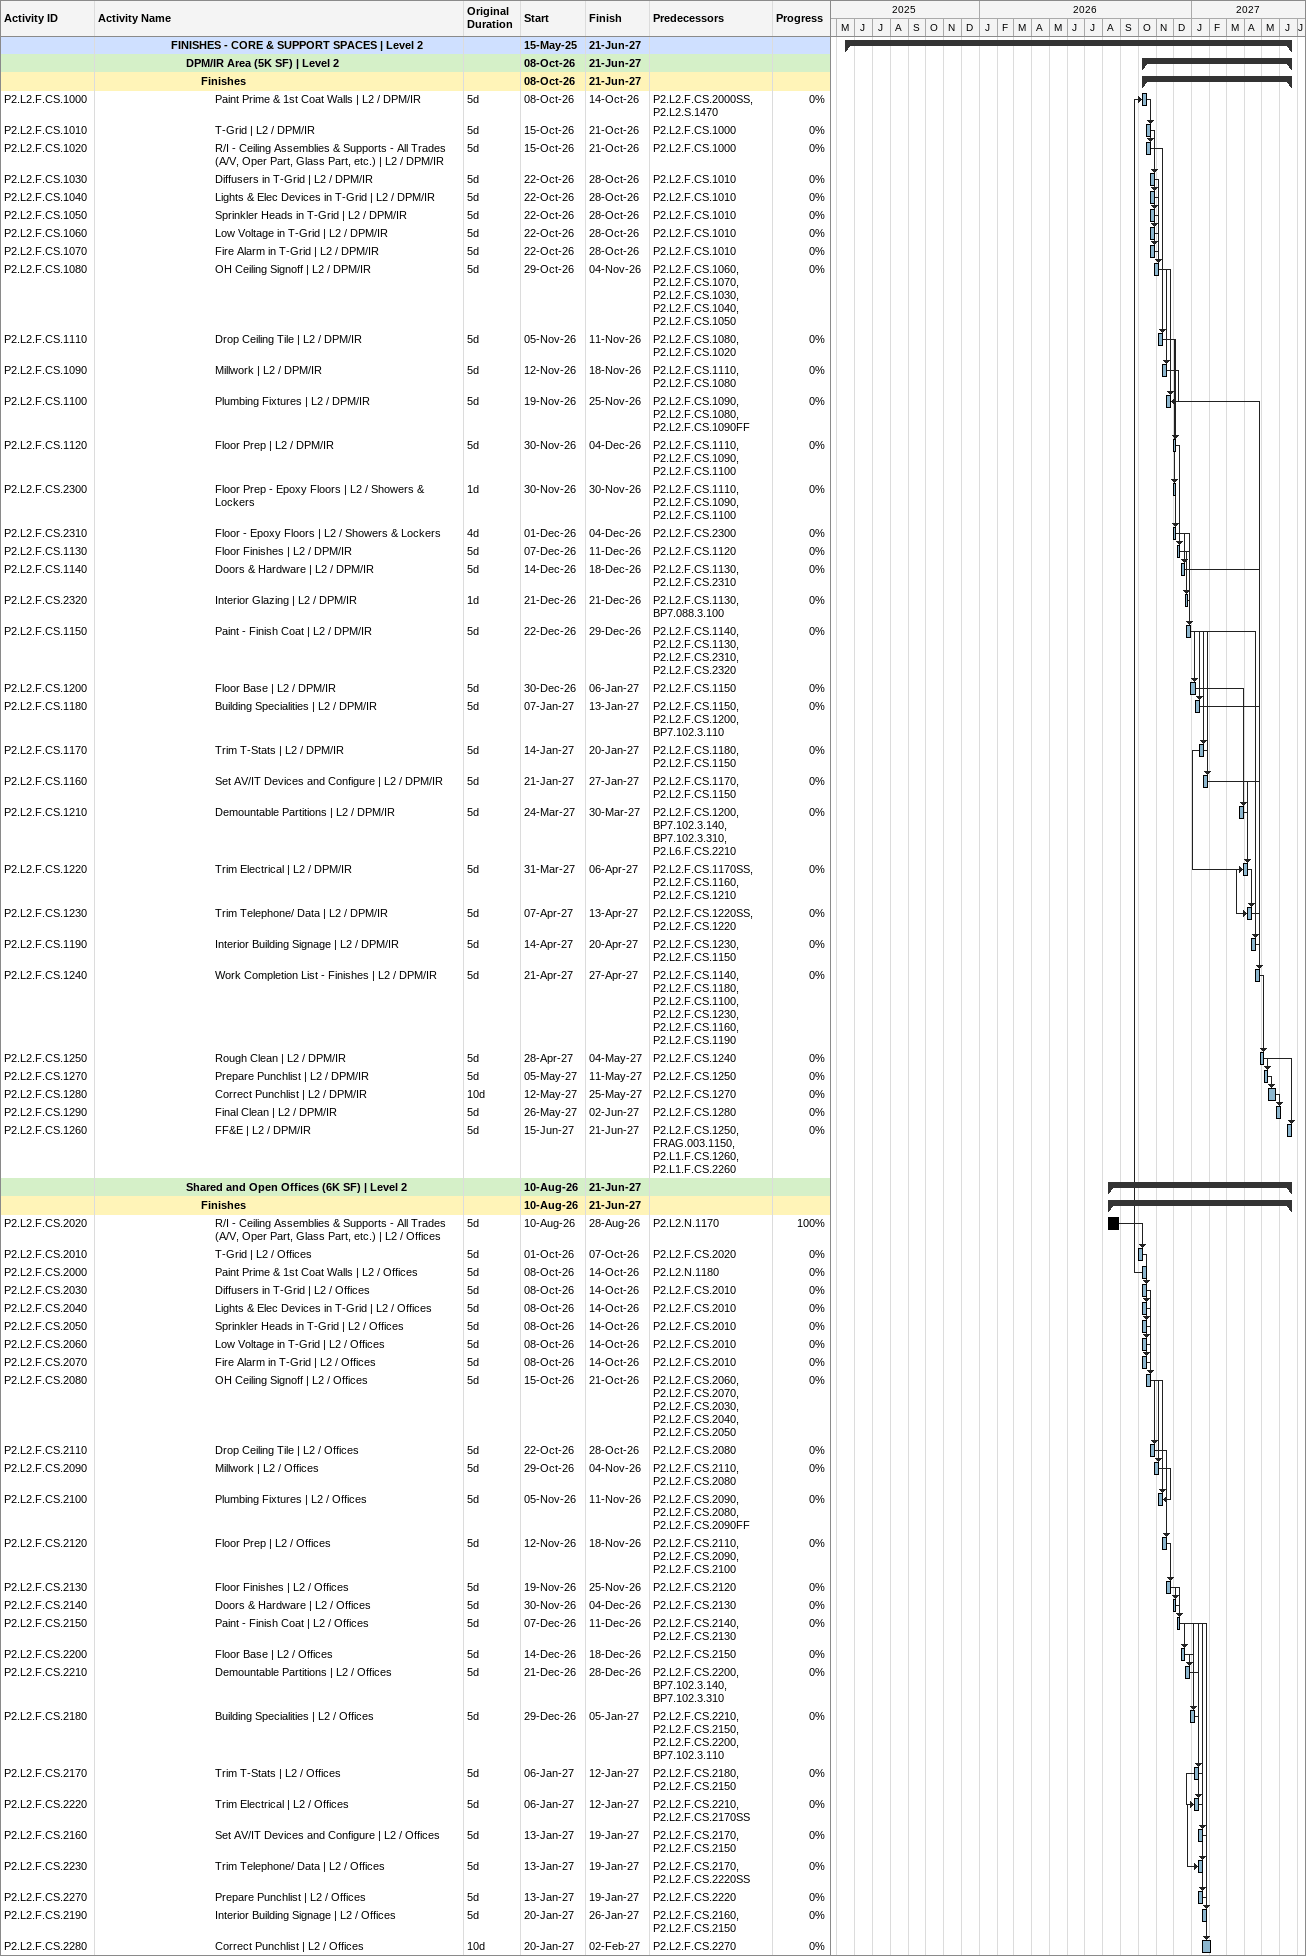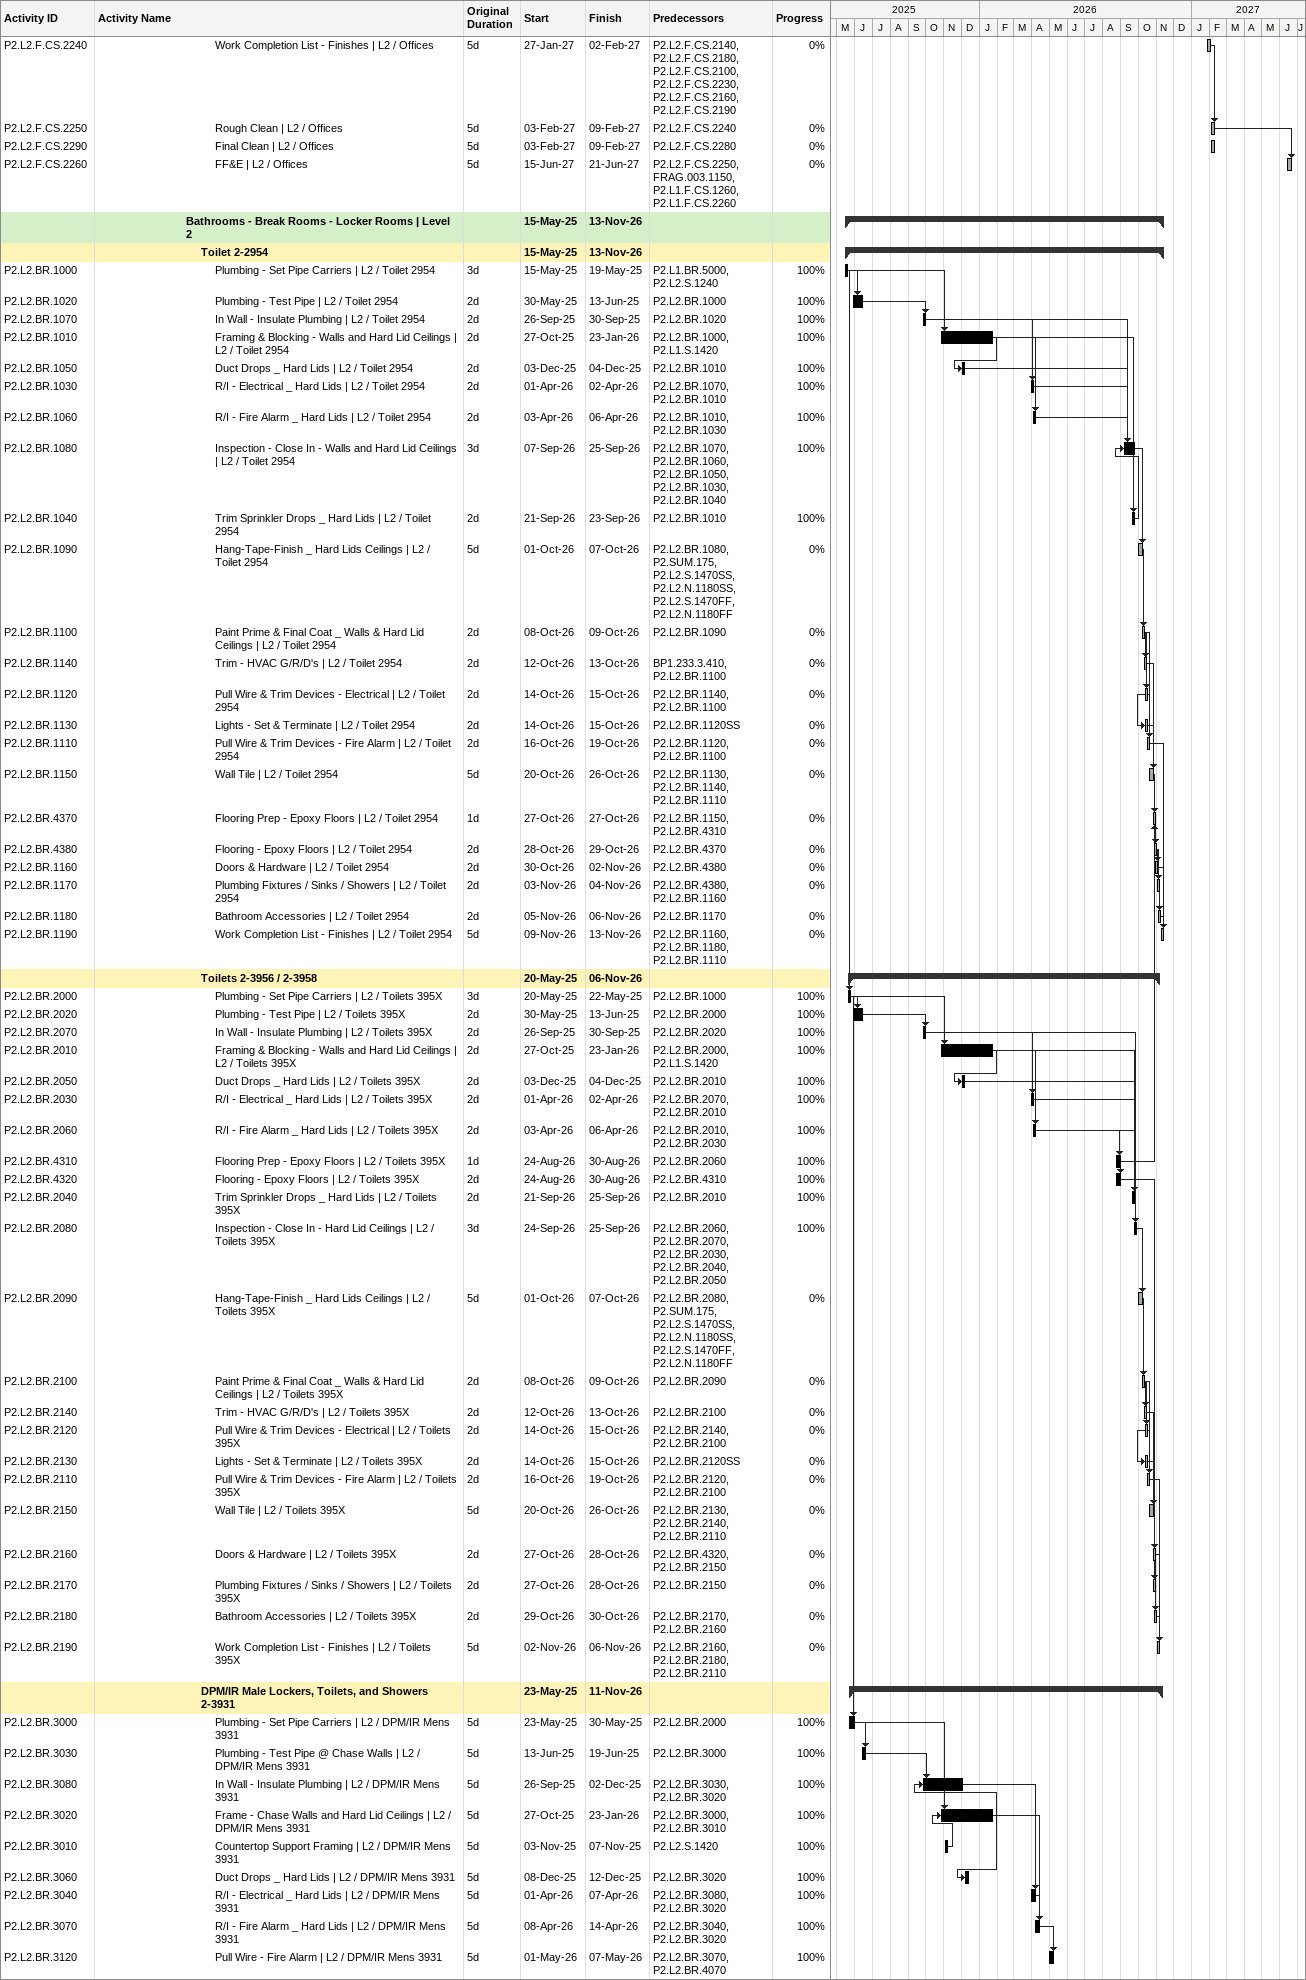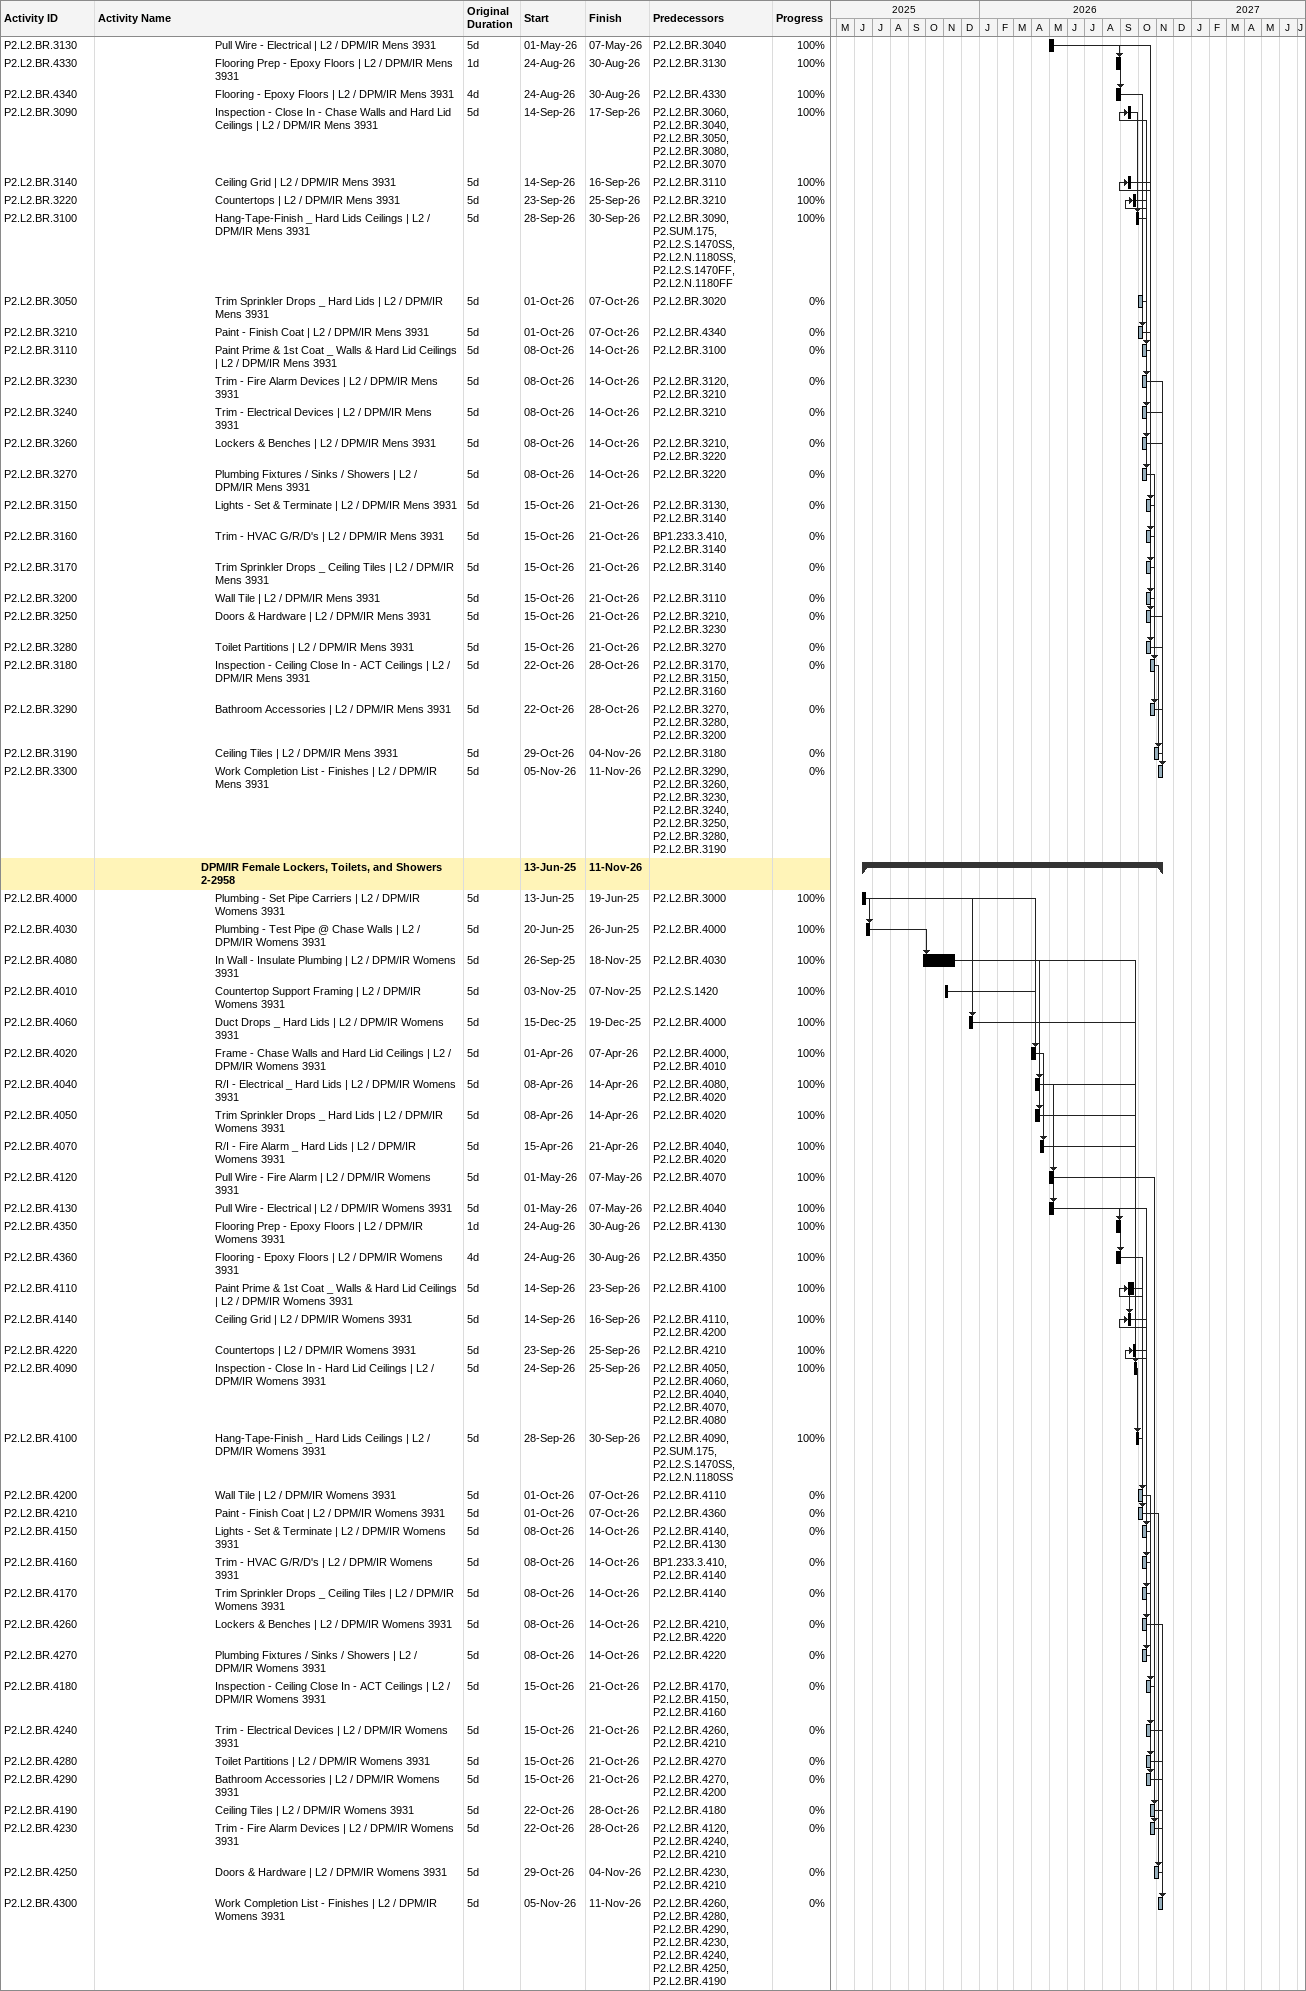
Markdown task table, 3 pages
| ID | Level | Task | Original duration | Start | Finish | Predecessors | % complete |
|---|---|---|---|---|---|---|---|
|  | 6 | **FINISHES - CORE & SUPPORT SPACES \| Level 2** |  | 2025-05-15 | 2027-06-21 |  |  |
|  | 7 | **DPM/IR Area (5K SF) \| Level 2** |  | 2026-10-08 | 2027-06-21 |  |  |
|  | 8 | **Finishes** |  | 2026-10-08 | 2027-06-21 |  |  |
| P2.L2.F.CS.1000 | 9 | Paint Prime & 1st Coat Walls \| L2 / DPM/IR | 5d | 2026-10-08 | 2026-10-14 | P2.L2.F.CS.2000SS, P2.L2.S.1470 | 0 |
| P2.L2.F.CS.1010 | 9 | T-Grid \| L2 / DPM/IR | 5d | 2026-10-15 | 2026-10-21 | P2.L2.F.CS.1000 | 0 |
| P2.L2.F.CS.1020 | 9 | R/I - Ceiling Assemblies & Supports - All Trades (A/V, Oper Part, Glass Part, etc.) \| L2 / DPM/IR | 5d | 2026-10-15 | 2026-10-21 | P2.L2.F.CS.1000 | 0 |
| P2.L2.F.CS.1030 | 9 | Diffusers in T-Grid \| L2 / DPM/IR | 5d | 2026-10-22 | 2026-10-28 | P2.L2.F.CS.1010 | 0 |
| P2.L2.F.CS.1040 | 9 | Lights & Elec Devices in T-Grid \| L2 / DPM/IR | 5d | 2026-10-22 | 2026-10-28 | P2.L2.F.CS.1010 | 0 |
| P2.L2.F.CS.1050 | 9 | Sprinkler Heads in T-Grid \| L2 / DPM/IR | 5d | 2026-10-22 | 2026-10-28 | P2.L2.F.CS.1010 | 0 |
| P2.L2.F.CS.1060 | 9 | Low Voltage in T-Grid \| L2 / DPM/IR | 5d | 2026-10-22 | 2026-10-28 | P2.L2.F.CS.1010 | 0 |
| P2.L2.F.CS.1070 | 9 | Fire Alarm in T-Grid \| L2 / DPM/IR | 5d | 2026-10-22 | 2026-10-28 | P2.L2.F.CS.1010 | 0 |
| P2.L2.F.CS.1080 | 9 | OH Ceiling Signoff \| L2 / DPM/IR | 5d | 2026-10-29 | 2026-11-04 | P2.L2.F.CS.1060, P2.L2.F.CS.1070, P2.L2.F.CS.1030, P2.L2.F.CS.1040, P2.L2.F.CS.1050 | 0 |
| P2.L2.F.CS.1110 | 9 | Drop Ceiling Tile \| L2 / DPM/IR | 5d | 2026-11-05 | 2026-11-11 | P2.L2.F.CS.1080, P2.L2.F.CS.1020 | 0 |
| P2.L2.F.CS.1090 | 9 | Millwork \| L2 / DPM/IR | 5d | 2026-11-12 | 2026-11-18 | P2.L2.F.CS.1110, P2.L2.F.CS.1080 | 0 |
| P2.L2.F.CS.1100 | 9 | Plumbing Fixtures \| L2 / DPM/IR | 5d | 2026-11-19 | 2026-11-25 | P2.L2.F.CS.1090, P2.L2.F.CS.1080, P2.L2.F.CS.1090FF | 0 |
| P2.L2.F.CS.1120 | 9 | Floor Prep \| L2 / DPM/IR | 5d | 2026-11-30 | 2026-12-04 | P2.L2.F.CS.1110, P2.L2.F.CS.1090, P2.L2.F.CS.1100 | 0 |
| P2.L2.F.CS.2300 | 9 | Floor Prep - Epoxy Floors \| L2 / Showers & Lockers | 1d | 2026-11-30 | 2026-11-30 | P2.L2.F.CS.1110, P2.L2.F.CS.1090, P2.L2.F.CS.1100 | 0 |
| P2.L2.F.CS.2310 | 9 | Floor - Epoxy Floors \| L2 / Showers & Lockers | 4d | 2026-12-01 | 2026-12-04 | P2.L2.F.CS.2300 | 0 |
| P2.L2.F.CS.1130 | 9 | Floor Finishes \| L2 / DPM/IR | 5d | 2026-12-07 | 2026-12-11 | P2.L2.F.CS.1120 | 0 |
| P2.L2.F.CS.1140 | 9 | Doors & Hardware \| L2 / DPM/IR | 5d | 2026-12-14 | 2026-12-18 | P2.L2.F.CS.1130, P2.L2.F.CS.2310 | 0 |
| P2.L2.F.CS.2320 | 9 | Interior Glazing \| L2 / DPM/IR | 1d | 2026-12-21 | 2026-12-21 | P2.L2.F.CS.1130, BP7.088.3.100 | 0 |
| P2.L2.F.CS.1150 | 9 | Paint - Finish Coat \| L2 / DPM/IR | 5d | 2026-12-22 | 2026-12-29 | P2.L2.F.CS.1140, P2.L2.F.CS.1130, P2.L2.F.CS.2310, P2.L2.F.CS.2320 | 0 |
| P2.L2.F.CS.1200 | 9 | Floor Base \| L2 / DPM/IR | 5d | 2026-12-30 | 2027-01-06 | P2.L2.F.CS.1150 | 0 |
| P2.L2.F.CS.1180 | 9 | Building Specialities \| L2 / DPM/IR | 5d | 2027-01-07 | 2027-01-13 | P2.L2.F.CS.1150, P2.L2.F.CS.1200, BP7.102.3.110 | 0 |
| P2.L2.F.CS.1170 | 9 | Trim T-Stats \| L2 / DPM/IR | 5d | 2027-01-14 | 2027-01-20 | P2.L2.F.CS.1180, P2.L2.F.CS.1150 | 0 |
| P2.L2.F.CS.1160 | 9 | Set AV/IT Devices and Configure \| L2 / DPM/IR | 5d | 2027-01-21 | 2027-01-27 | P2.L2.F.CS.1170, P2.L2.F.CS.1150 | 0 |
| P2.L2.F.CS.1210 | 9 | Demountable Partitions \| L2 / DPM/IR | 5d | 2027-03-24 | 2027-03-30 | P2.L2.F.CS.1200, BP7.102.3.140, BP7.102.3.310, P2.L6.F.CS.2210 | 0 |
| P2.L2.F.CS.1220 | 9 | Trim Electrical \| L2 / DPM/IR | 5d | 2027-03-31 | 2027-04-06 | P2.L2.F.CS.1170SS, P2.L2.F.CS.1160, P2.L2.F.CS.1210 | 0 |
| P2.L2.F.CS.1230 | 9 | Trim Telephone/ Data \| L2 / DPM/IR | 5d | 2027-04-07 | 2027-04-13 | P2.L2.F.CS.1220SS, P2.L2.F.CS.1220 | 0 |
| P2.L2.F.CS.1190 | 9 | Interior Building Signage \| L2 / DPM/IR | 5d | 2027-04-14 | 2027-04-20 | P2.L2.F.CS.1230, P2.L2.F.CS.1150 | 0 |
| P2.L2.F.CS.1240 | 9 | Work Completion List - Finishes \| L2 / DPM/IR | 5d | 2027-04-21 | 2027-04-27 | P2.L2.F.CS.1140, P2.L2.F.CS.1180, P2.L2.F.CS.1100, P2.L2.F.CS.1230, P2.L2.F.CS.1160, P2.L2.F.CS.1190 | 0 |
| P2.L2.F.CS.1250 | 9 | Rough Clean \| L2 / DPM/IR | 5d | 2027-04-28 | 2027-05-04 | P2.L2.F.CS.1240 | 0 |
| P2.L2.F.CS.1270 | 9 | Prepare Punchlist \| L2 / DPM/IR | 5d | 2027-05-05 | 2027-05-11 | P2.L2.F.CS.1250 | 0 |
| P2.L2.F.CS.1280 | 9 | Correct Punchlist \| L2 / DPM/IR | 10d | 2027-05-12 | 2027-05-25 | P2.L2.F.CS.1270 | 0 |
| P2.L2.F.CS.1290 | 9 | Final Clean \| L2 / DPM/IR | 5d | 2027-05-26 | 2027-06-02 | P2.L2.F.CS.1280 | 0 |
| P2.L2.F.CS.1260 | 9 | FF&E \| L2 / DPM/IR | 5d | 2027-06-15 | 2027-06-21 | P2.L2.F.CS.1250, FRAG.003.1150, P2.L1.F.CS.1260, P2.L1.F.CS.2260 | 0 |
|  | 7 | **Shared and Open Offices (6K SF) \| Level 2** |  | 2026-08-10 | 2027-06-21 |  |  |
|  | 8 | **Finishes** |  | 2026-08-10 | 2027-06-21 |  |  |
| P2.L2.F.CS.2020 | 9 | R/I - Ceiling Assemblies & Supports - All Trades (A/V, Oper Part, Glass Part, etc.) \| L2 / Offices | 5d | 2026-08-10 | 2026-08-28 | P2.L2.N.1170 | 100 |
| P2.L2.F.CS.2010 | 9 | T-Grid \| L2 / Offices | 5d | 2026-10-01 | 2026-10-07 | P2.L2.F.CS.2020 | 0 |
| P2.L2.F.CS.2000 | 9 | Paint Prime & 1st Coat Walls \| L2 / Offices | 5d | 2026-10-08 | 2026-10-14 | P2.L2.N.1180 | 0 |
| P2.L2.F.CS.2030 | 9 | Diffusers in T-Grid \| L2 / Offices | 5d | 2026-10-08 | 2026-10-14 | P2.L2.F.CS.2010 | 0 |
| P2.L2.F.CS.2040 | 9 | Lights & Elec Devices in T-Grid \| L2 / Offices | 5d | 2026-10-08 | 2026-10-14 | P2.L2.F.CS.2010 | 0 |
| P2.L2.F.CS.2050 | 9 | Sprinkler Heads in T-Grid \| L2 / Offices | 5d | 2026-10-08 | 2026-10-14 | P2.L2.F.CS.2010 | 0 |
| P2.L2.F.CS.2060 | 9 | Low Voltage in T-Grid \| L2 / Offices | 5d | 2026-10-08 | 2026-10-14 | P2.L2.F.CS.2010 | 0 |
| P2.L2.F.CS.2070 | 9 | Fire Alarm in T-Grid \| L2 / Offices | 5d | 2026-10-08 | 2026-10-14 | P2.L2.F.CS.2010 | 0 |
| P2.L2.F.CS.2080 | 9 | OH Ceiling Signoff \| L2 / Offices | 5d | 2026-10-15 | 2026-10-21 | P2.L2.F.CS.2060, P2.L2.F.CS.2070, P2.L2.F.CS.2030, P2.L2.F.CS.2040, P2.L2.F.CS.2050 | 0 |
| P2.L2.F.CS.2110 | 9 | Drop Ceiling Tile \| L2 / Offices | 5d | 2026-10-22 | 2026-10-28 | P2.L2.F.CS.2080 | 0 |
| P2.L2.F.CS.2090 | 9 | Millwork \| L2 / Offices | 5d | 2026-10-29 | 2026-11-04 | P2.L2.F.CS.2110, P2.L2.F.CS.2080 | 0 |
| P2.L2.F.CS.2100 | 9 | Plumbing Fixtures \| L2 / Offices | 5d | 2026-11-05 | 2026-11-11 | P2.L2.F.CS.2090, P2.L2.F.CS.2080, P2.L2.F.CS.2090FF | 0 |
| P2.L2.F.CS.2120 | 9 | Floor Prep \| L2 / Offices | 5d | 2026-11-12 | 2026-11-18 | P2.L2.F.CS.2110, P2.L2.F.CS.2090, P2.L2.F.CS.2100 | 0 |
| P2.L2.F.CS.2130 | 9 | Floor Finishes \| L2 / Offices | 5d | 2026-11-19 | 2026-11-25 | P2.L2.F.CS.2120 | 0 |
| P2.L2.F.CS.2140 | 9 | Doors & Hardware \| L2 / Offices | 5d | 2026-11-30 | 2026-12-04 | P2.L2.F.CS.2130 | 0 |
| P2.L2.F.CS.2150 | 9 | Paint - Finish Coat \| L2 / Offices | 5d | 2026-12-07 | 2026-12-11 | P2.L2.F.CS.2140, P2.L2.F.CS.2130 | 0 |
| P2.L2.F.CS.2200 | 9 | Floor Base \| L2 / Offices | 5d | 2026-12-14 | 2026-12-18 | P2.L2.F.CS.2150 | 0 |
| P2.L2.F.CS.2210 | 9 | Demountable Partitions \| L2 / Offices | 5d | 2026-12-21 | 2026-12-28 | P2.L2.F.CS.2200, BP7.102.3.140, BP7.102.3.310 | 0 |
| P2.L2.F.CS.2180 | 9 | Building Specialities \| L2 / Offices | 5d | 2026-12-29 | 2027-01-05 | P2.L2.F.CS.2210, P2.L2.F.CS.2150, P2.L2.F.CS.2200, BP7.102.3.110 | 0 |
| P2.L2.F.CS.2170 | 9 | Trim T-Stats \| L2 / Offices | 5d | 2027-01-06 | 2027-01-12 | P2.L2.F.CS.2180, P2.L2.F.CS.2150 | 0 |
| P2.L2.F.CS.2220 | 9 | Trim Electrical \| L2 / Offices | 5d | 2027-01-06 | 2027-01-12 | P2.L2.F.CS.2210, P2.L2.F.CS.2170SS | 0 |
| P2.L2.F.CS.2160 | 9 | Set AV/IT Devices and Configure \| L2 / Offices | 5d | 2027-01-13 | 2027-01-19 | P2.L2.F.CS.2170, P2.L2.F.CS.2150 | 0 |
| P2.L2.F.CS.2230 | 9 | Trim Telephone/ Data \| L2 / Offices | 5d | 2027-01-13 | 2027-01-19 | P2.L2.F.CS.2170, P2.L2.F.CS.2220SS | 0 |
| P2.L2.F.CS.2270 | 9 | Prepare Punchlist \| L2 / Offices | 5d | 2027-01-13 | 2027-01-19 | P2.L2.F.CS.2220 | 0 |
| P2.L2.F.CS.2190 | 9 | Interior Building Signage \| L2 / Offices | 5d | 2027-01-20 | 2027-01-26 | P2.L2.F.CS.2160, P2.L2.F.CS.2150 | 0 |
| P2.L2.F.CS.2280 | 9 | Correct Punchlist \| L2 / Offices | 10d | 2027-01-20 | 2027-02-02 | P2.L2.F.CS.2270 | 0 |
| P2.L2.F.CS.2240 | 9 | Work Completion List - Finishes \| L2 / Offices | 5d | 2027-01-27 | 2027-02-02 | P2.L2.F.CS.2140, P2.L2.F.CS.2180, P2.L2.F.CS.2100, P2.L2.F.CS.2230, P2.L2.F.CS.2160, P2.L2.F.CS.2190 | 0 |
| P2.L2.F.CS.2250 | 9 | Rough Clean \| L2 / Offices | 5d | 2027-02-03 | 2027-02-09 | P2.L2.F.CS.2240 | 0 |
| P2.L2.F.CS.2290 | 9 | Final Clean \| L2 / Offices | 5d | 2027-02-03 | 2027-02-09 | P2.L2.F.CS.2280 | 0 |
| P2.L2.F.CS.2260 | 9 | FF&E \| L2 / Offices | 5d | 2027-06-15 | 2027-06-21 | P2.L2.F.CS.2250, FRAG.003.1150, P2.L1.F.CS.1260, P2.L1.F.CS.2260 | 0 |
|  | 7 | **Bathrooms - Break Rooms - Locker Rooms \| Level 2** |  | 2025-05-15 | 2026-11-13 |  |  |
|  | 8 | **Toilet 2-2954** |  | 2025-05-15 | 2026-11-13 |  |  |
| P2.L2.BR.1000 | 9 | Plumbing - Set Pipe Carriers \| L2 / Toilet 2954 | 3d | 2025-05-15 | 2025-05-19 | P2.L1.BR.5000, P2.L2.S.1240 | 100 |
| P2.L2.BR.1020 | 9 | Plumbing - Test Pipe \| L2 / Toilet 2954 | 2d | 2025-05-30 | 2025-06-13 | P2.L2.BR.1000 | 100 |
| P2.L2.BR.1070 | 9 | In Wall - Insulate Plumbing \| L2 / Toilet 2954 | 2d | 2025-09-26 | 2025-09-30 | P2.L2.BR.1020 | 100 |
| P2.L2.BR.1010 | 9 | Framing & Blocking - Walls and Hard Lid Ceilings \| L2 / Toilet 2954 | 2d | 2025-10-27 | 2026-01-23 | P2.L2.BR.1000, P2.L1.S.1420 | 100 |
| P2.L2.BR.1050 | 9 | Duct Drops _ Hard Lids \| L2 / Toilet 2954 | 2d | 2025-12-03 | 2025-12-04 | P2.L2.BR.1010 | 100 |
| P2.L2.BR.1030 | 9 | R/I - Electrical _ Hard Lids \| L2 / Toilet 2954 | 2d | 2026-04-01 | 2026-04-02 | P2.L2.BR.1070, P2.L2.BR.1010 | 100 |
| P2.L2.BR.1060 | 9 | R/I - Fire Alarm _ Hard Lids \| L2 / Toilet 2954 | 2d | 2026-04-03 | 2026-04-06 | P2.L2.BR.1010, P2.L2.BR.1030 | 100 |
| P2.L2.BR.1080 | 9 | Inspection - Close In - Walls and Hard Lid Ceilings \| L2 / Toilet 2954 | 3d | 2026-09-07 | 2026-09-25 | P2.L2.BR.1070, P2.L2.BR.1060, P2.L2.BR.1050, P2.L2.BR.1030, P2.L2.BR.1040 | 100 |
| P2.L2.BR.1040 | 9 | Trim Sprinkler Drops _ Hard Lids \| L2 / Toilet 2954 | 2d | 2026-09-21 | 2026-09-23 | P2.L2.BR.1010 | 100 |
| P2.L2.BR.1090 | 9 | Hang-Tape-Finish _ Hard Lids Ceilings \| L2 / Toilet 2954 | 5d | 2026-10-01 | 2026-10-07 | P2.L2.BR.1080, P2.SUM.175, P2.L2.S.1470SS, P2.L2.N.1180SS, P2.L2.S.1470FF, P2.L2.N.1180FF | 0 |
| P2.L2.BR.1100 | 9 | Paint Prime & Final Coat _ Walls & Hard Lid Ceilings \| L2 / Toilet 2954 | 2d | 2026-10-08 | 2026-10-09 | P2.L2.BR.1090 | 0 |
| P2.L2.BR.1140 | 9 | Trim - HVAC G/R/D's \| L2 / Toilet 2954 | 2d | 2026-10-12 | 2026-10-13 | BP1.233.3.410, P2.L2.BR.1100 | 0 |
| P2.L2.BR.1120 | 9 | Pull Wire & Trim Devices - Electrical \| L2 / Toilet 2954 | 2d | 2026-10-14 | 2026-10-15 | P2.L2.BR.1140, P2.L2.BR.1100 | 0 |
| P2.L2.BR.1130 | 9 | Lights - Set & Terminate \| L2 / Toilet 2954 | 2d | 2026-10-14 | 2026-10-15 | P2.L2.BR.1120SS | 0 |
| P2.L2.BR.1110 | 9 | Pull Wire & Trim Devices - Fire Alarm \| L2 / Toilet 2954 | 2d | 2026-10-16 | 2026-10-19 | P2.L2.BR.1120, P2.L2.BR.1100 | 0 |
| P2.L2.BR.1150 | 9 | Wall Tile \| L2 / Toilet 2954 | 5d | 2026-10-20 | 2026-10-26 | P2.L2.BR.1130, P2.L2.BR.1140, P2.L2.BR.1110 | 0 |
| P2.L2.BR.4370 | 9 | Flooring Prep - Epoxy Floors \| L2 / Toilet 2954 | 1d | 2026-10-27 | 2026-10-27 | P2.L2.BR.1150, P2.L2.BR.4310 | 0 |
| P2.L2.BR.4380 | 9 | Flooring - Epoxy Floors \| L2 / Toilet 2954 | 2d | 2026-10-28 | 2026-10-29 | P2.L2.BR.4370 | 0 |
| P2.L2.BR.1160 | 9 | Doors & Hardware \| L2 / Toilet 2954 | 2d | 2026-10-30 | 2026-11-02 | P2.L2.BR.4380 | 0 |
| P2.L2.BR.1170 | 9 | Plumbing Fixtures / Sinks / Showers \| L2 / Toilet 2954 | 2d | 2026-11-03 | 2026-11-04 | P2.L2.BR.4380, P2.L2.BR.1160 | 0 |
| P2.L2.BR.1180 | 9 | Bathroom Accessories \| L2 / Toilet 2954 | 2d | 2026-11-05 | 2026-11-06 | P2.L2.BR.1170 | 0 |
| P2.L2.BR.1190 | 9 | Work Completion List - Finishes \| L2 / Toilet 2954 | 5d | 2026-11-09 | 2026-11-13 | P2.L2.BR.1160, P2.L2.BR.1180, P2.L2.BR.1110 | 0 |
|  | 8 | **Toilets 2-3956 / 2-3958** |  | 2025-05-20 | 2026-11-06 |  |  |
| P2.L2.BR.2000 | 9 | Plumbing - Set Pipe Carriers \| L2 / Toilets 395X | 3d | 2025-05-20 | 2025-05-22 | P2.L2.BR.1000 | 100 |
| P2.L2.BR.2020 | 9 | Plumbing - Test Pipe \| L2 / Toilets 395X | 2d | 2025-05-30 | 2025-06-13 | P2.L2.BR.2000 | 100 |
| P2.L2.BR.2070 | 9 | In Wall - Insulate Plumbing \| L2 / Toilets 395X | 2d | 2025-09-26 | 2025-09-30 | P2.L2.BR.2020 | 100 |
| P2.L2.BR.2010 | 9 | Framing & Blocking - Walls and Hard Lid Ceilings \| L2 / Toilets 395X | 2d | 2025-10-27 | 2026-01-23 | P2.L2.BR.2000, P2.L1.S.1420 | 100 |
| P2.L2.BR.2050 | 9 | Duct Drops _ Hard Lids \| L2 / Toilets 395X | 2d | 2025-12-03 | 2025-12-04 | P2.L2.BR.2010 | 100 |
| P2.L2.BR.2030 | 9 | R/I - Electrical _ Hard Lids \| L2 / Toilets 395X | 2d | 2026-04-01 | 2026-04-02 | P2.L2.BR.2070, P2.L2.BR.2010 | 100 |
| P2.L2.BR.2060 | 9 | R/I - Fire Alarm _ Hard Lids \| L2 / Toilets 395X | 2d | 2026-04-03 | 2026-04-06 | P2.L2.BR.2010, P2.L2.BR.2030 | 100 |
| P2.L2.BR.4310 | 9 | Flooring Prep - Epoxy Floors \| L2 / Toilets 395X | 1d | 2026-08-24 | 2026-08-30 | P2.L2.BR.2060 | 100 |
| P2.L2.BR.4320 | 9 | Flooring - Epoxy Floors \| L2 / Toilets 395X | 2d | 2026-08-24 | 2026-08-30 | P2.L2.BR.4310 | 100 |
| P2.L2.BR.2040 | 9 | Trim Sprinkler Drops _ Hard Lids \| L2 / Toilets 395X | 2d | 2026-09-21 | 2026-09-25 | P2.L2.BR.2010 | 100 |
| P2.L2.BR.2080 | 9 | Inspection - Close In - Hard Lid Ceilings \| L2 / Toilets 395X | 3d | 2026-09-24 | 2026-09-25 | P2.L2.BR.2060, P2.L2.BR.2070, P2.L2.BR.2030, P2.L2.BR.2040, P2.L2.BR.2050 | 100 |
| P2.L2.BR.2090 | 9 | Hang-Tape-Finish _ Hard Lids Ceilings \| L2 / Toilets 395X | 5d | 2026-10-01 | 2026-10-07 | P2.L2.BR.2080, P2.SUM.175, P2.L2.S.1470SS, P2.L2.N.1180SS, P2.L2.S.1470FF, P2.L2.N.1180FF | 0 |
| P2.L2.BR.2100 | 9 | Paint Prime & Final Coat _ Walls & Hard Lid Ceilings \| L2 / Toilets 395X | 2d | 2026-10-08 | 2026-10-09 | P2.L2.BR.2090 | 0 |
| P2.L2.BR.2140 | 9 | Trim - HVAC G/R/D's \| L2 / Toilets 395X | 2d | 2026-10-12 | 2026-10-13 | P2.L2.BR.2100 | 0 |
| P2.L2.BR.2120 | 9 | Pull Wire & Trim Devices - Electrical \| L2 / Toilets 395X | 2d | 2026-10-14 | 2026-10-15 | P2.L2.BR.2140, P2.L2.BR.2100 | 0 |
| P2.L2.BR.2130 | 9 | Lights - Set & Terminate \| L2 / Toilets 395X | 2d | 2026-10-14 | 2026-10-15 | P2.L2.BR.2120SS | 0 |
| P2.L2.BR.2110 | 9 | Pull Wire & Trim Devices - Fire Alarm \| L2 / Toilets 395X | 2d | 2026-10-16 | 2026-10-19 | P2.L2.BR.2120, P2.L2.BR.2100 | 0 |
| P2.L2.BR.2150 | 9 | Wall Tile \| L2 / Toilets 395X | 5d | 2026-10-20 | 2026-10-26 | P2.L2.BR.2130, P2.L2.BR.2140, P2.L2.BR.2110 | 0 |
| P2.L2.BR.2160 | 9 | Doors & Hardware \| L2 / Toilets 395X | 2d | 2026-10-27 | 2026-10-28 | P2.L2.BR.4320, P2.L2.BR.2150 | 0 |
| P2.L2.BR.2170 | 9 | Plumbing Fixtures / Sinks / Showers \| L2 / Toilets 395X | 2d | 2026-10-27 | 2026-10-28 | P2.L2.BR.2150 | 0 |
| P2.L2.BR.2180 | 9 | Bathroom Accessories \| L2 / Toilets 395X | 2d | 2026-10-29 | 2026-10-30 | P2.L2.BR.2170, P2.L2.BR.2160 | 0 |
| P2.L2.BR.2190 | 9 | Work Completion List - Finishes \| L2 / Toilets 395X | 5d | 2026-11-02 | 2026-11-06 | P2.L2.BR.2160, P2.L2.BR.2180, P2.L2.BR.2110 | 0 |
|  | 8 | **DPM/IR Male Lockers, Toilets, and Showers 2-3931** |  | 2025-05-23 | 2026-11-11 |  |  |
| P2.L2.BR.3000 | 9 | Plumbing - Set Pipe Carriers \| L2 / DPM/IR Mens 3931 | 5d | 2025-05-23 | 2025-05-30 | P2.L2.BR.2000 | 100 |
| P2.L2.BR.3030 | 9 | Plumbing - Test Pipe @ Chase Walls \| L2 / DPM/IR Mens 3931 | 5d | 2025-06-13 | 2025-06-19 | P2.L2.BR.3000 | 100 |
| P2.L2.BR.3080 | 9 | In Wall - Insulate Plumbing \| L2 / DPM/IR Mens 3931 | 5d | 2025-09-26 | 2025-12-02 | P2.L2.BR.3030, P2.L2.BR.3020 | 100 |
| P2.L2.BR.3020 | 9 | Frame - Chase Walls and Hard Lid Ceilings \| L2 / DPM/IR Mens 3931 | 5d | 2025-10-27 | 2026-01-23 | P2.L2.BR.3000, P2.L2.BR.3010 | 100 |
| P2.L2.BR.3010 | 9 | Countertop Support Framing \| L2 / DPM/IR Mens 3931 | 5d | 2025-11-03 | 2025-11-07 | P2.L2.S.1420 | 100 |
| P2.L2.BR.3060 | 9 | Duct Drops _ Hard Lids \| L2 / DPM/IR Mens 3931 | 5d | 2025-12-08 | 2025-12-12 | P2.L2.BR.3020 | 100 |
| P2.L2.BR.3040 | 9 | R/I - Electrical _ Hard Lids \| L2 / DPM/IR Mens 3931 | 5d | 2026-04-01 | 2026-04-07 | P2.L2.BR.3080, P2.L2.BR.3020 | 100 |
| P2.L2.BR.3070 | 9 | R/I - Fire Alarm _ Hard Lids \| L2 / DPM/IR Mens 3931 | 5d | 2026-04-08 | 2026-04-14 | P2.L2.BR.3040, P2.L2.BR.3020 | 100 |
| P2.L2.BR.3120 | 9 | Pull Wire - Fire Alarm \| L2 / DPM/IR Mens 3931 | 5d | 2026-05-01 | 2026-05-07 | P2.L2.BR.3070, P2.L2.BR.4070 | 100 |
| P2.L2.BR.3130 | 9 | Pull Wire - Electrical \| L2 / DPM/IR Mens 3931 | 5d | 2026-05-01 | 2026-05-07 | P2.L2.BR.3040 | 100 |
| P2.L2.BR.4330 | 9 | Flooring Prep - Epoxy Floors \| L2 / DPM/IR Mens 3931 | 1d | 2026-08-24 | 2026-08-30 | P2.L2.BR.3130 | 100 |
| P2.L2.BR.4340 | 9 | Flooring - Epoxy Floors \| L2 / DPM/IR Mens 3931 | 4d | 2026-08-24 | 2026-08-30 | P2.L2.BR.4330 | 100 |
| P2.L2.BR.3090 | 9 | Inspection - Close In - Chase Walls and Hard Lid Ceilings \| L2 / DPM/IR Mens 3931 | 5d | 2026-09-14 | 2026-09-17 | P2.L2.BR.3060, P2.L2.BR.3040, P2.L2.BR.3050, P2.L2.BR.3080, P2.L2.BR.3070 | 100 |
| P2.L2.BR.3140 | 9 | Ceiling Grid \| L2 / DPM/IR Mens 3931 | 5d | 2026-09-14 | 2026-09-16 | P2.L2.BR.3110 | 100 |
| P2.L2.BR.3220 | 9 | Countertops \| L2 / DPM/IR Mens 3931 | 5d | 2026-09-23 | 2026-09-25 | P2.L2.BR.3210 | 100 |
| P2.L2.BR.3100 | 9 | Hang-Tape-Finish _ Hard Lids Ceilings \| L2 / DPM/IR Mens 3931 | 5d | 2026-09-28 | 2026-09-30 | P2.L2.BR.3090, P2.SUM.175, P2.L2.S.1470SS, P2.L2.N.1180SS, P2.L2.S.1470FF, P2.L2.N.1180FF | 100 |
| P2.L2.BR.3050 | 9 | Trim Sprinkler Drops _ Hard Lids \| L2 / DPM/IR Mens 3931 | 5d | 2026-10-01 | 2026-10-07 | P2.L2.BR.3020 | 0 |
| P2.L2.BR.3210 | 9 | Paint - Finish Coat \| L2 / DPM/IR Mens 3931 | 5d | 2026-10-01 | 2026-10-07 | P2.L2.BR.4340 | 0 |
| P2.L2.BR.3110 | 9 | Paint Prime & 1st Coat _ Walls & Hard Lid Ceilings \| L2 / DPM/IR Mens 3931 | 5d | 2026-10-08 | 2026-10-14 | P2.L2.BR.3100 | 0 |
| P2.L2.BR.3230 | 9 | Trim - Fire Alarm Devices \| L2 / DPM/IR Mens 3931 | 5d | 2026-10-08 | 2026-10-14 | P2.L2.BR.3120, P2.L2.BR.3210 | 0 |
| P2.L2.BR.3240 | 9 | Trim - Electrical Devices \| L2 / DPM/IR Mens 3931 | 5d | 2026-10-08 | 2026-10-14 | P2.L2.BR.3210 | 0 |
| P2.L2.BR.3260 | 9 | Lockers & Benches \| L2 / DPM/IR Mens 3931 | 5d | 2026-10-08 | 2026-10-14 | P2.L2.BR.3210, P2.L2.BR.3220 | 0 |
| P2.L2.BR.3270 | 9 | Plumbing Fixtures / Sinks / Showers \| L2 / DPM/IR Mens 3931 | 5d | 2026-10-08 | 2026-10-14 | P2.L2.BR.3220 | 0 |
| P2.L2.BR.3150 | 9 | Lights - Set & Terminate \| L2 / DPM/IR Mens 3931 | 5d | 2026-10-15 | 2026-10-21 | P2.L2.BR.3130, P2.L2.BR.3140 | 0 |
| P2.L2.BR.3160 | 9 | Trim - HVAC G/R/D's \| L2 / DPM/IR Mens 3931 | 5d | 2026-10-15 | 2026-10-21 | BP1.233.3.410, P2.L2.BR.3140 | 0 |
| P2.L2.BR.3170 | 9 | Trim Sprinkler Drops _ Ceiling Tiles \| L2 / DPM/IR Mens 3931 | 5d | 2026-10-15 | 2026-10-21 | P2.L2.BR.3140 | 0 |
| P2.L2.BR.3200 | 9 | Wall Tile \| L2 / DPM/IR Mens 3931 | 5d | 2026-10-15 | 2026-10-21 | P2.L2.BR.3110 | 0 |
| P2.L2.BR.3250 | 9 | Doors & Hardware \| L2 / DPM/IR Mens 3931 | 5d | 2026-10-15 | 2026-10-21 | P2.L2.BR.3210, P2.L2.BR.3230 | 0 |
| P2.L2.BR.3280 | 9 | Toilet Partitions \| L2 / DPM/IR Mens 3931 | 5d | 2026-10-15 | 2026-10-21 | P2.L2.BR.3270 | 0 |
| P2.L2.BR.3180 | 9 | Inspection - Ceiling Close In - ACT Ceilings \| L2 / DPM/IR Mens 3931 | 5d | 2026-10-22 | 2026-10-28 | P2.L2.BR.3170, P2.L2.BR.3150, P2.L2.BR.3160 | 0 |
| P2.L2.BR.3290 | 9 | Bathroom Accessories \| L2 / DPM/IR Mens 3931 | 5d | 2026-10-22 | 2026-10-28 | P2.L2.BR.3270, P2.L2.BR.3280, P2.L2.BR.3200 | 0 |
| P2.L2.BR.3190 | 9 | Ceiling Tiles \| L2 / DPM/IR Mens 3931 | 5d | 2026-10-29 | 2026-11-04 | P2.L2.BR.3180 | 0 |
| P2.L2.BR.3300 | 9 | Work Completion List - Finishes \| L2 / DPM/IR Mens 3931 | 5d | 2026-11-05 | 2026-11-11 | P2.L2.BR.3290, P2.L2.BR.3260, P2.L2.BR.3230, P2.L2.BR.3240, P2.L2.BR.3250, P2.L2.BR.3280, P2.L2.BR.3190 | 0 |
|  | 8 | **DPM/IR Female Lockers, Toilets, and Showers 2-2958** |  | 2025-06-13 | 2026-11-11 |  |  |
| P2.L2.BR.4000 | 9 | Plumbing - Set Pipe Carriers \| L2 / DPM/IR Womens 3931 | 5d | 2025-06-13 | 2025-06-19 | P2.L2.BR.3000 | 100 |
| P2.L2.BR.4030 | 9 | Plumbing - Test Pipe @ Chase Walls \| L2 / DPM/IR Womens 3931 | 5d | 2025-06-20 | 2025-06-26 | P2.L2.BR.4000 | 100 |
| P2.L2.BR.4080 | 9 | In Wall - Insulate Plumbing \| L2 / DPM/IR Womens 3931 | 5d | 2025-09-26 | 2025-11-18 | P2.L2.BR.4030 | 100 |
| P2.L2.BR.4010 | 9 | Countertop Support Framing \| L2 / DPM/IR Womens 3931 | 5d | 2025-11-03 | 2025-11-07 | P2.L2.S.1420 | 100 |
| P2.L2.BR.4060 | 9 | Duct Drops _ Hard Lids \| L2 / DPM/IR Womens 3931 | 5d | 2025-12-15 | 2025-12-19 | P2.L2.BR.4000 | 100 |
| P2.L2.BR.4020 | 9 | Frame - Chase Walls and Hard Lid Ceilings \| L2 / DPM/IR Womens 3931 | 5d | 2026-04-01 | 2026-04-07 | P2.L2.BR.4000, P2.L2.BR.4010 | 100 |
| P2.L2.BR.4040 | 9 | R/I - Electrical _ Hard Lids \| L2 / DPM/IR Womens 3931 | 5d | 2026-04-08 | 2026-04-14 | P2.L2.BR.4080, P2.L2.BR.4020 | 100 |
| P2.L2.BR.4050 | 9 | Trim Sprinkler Drops _ Hard Lids \| L2 / DPM/IR Womens 3931 | 5d | 2026-04-08 | 2026-04-14 | P2.L2.BR.4020 | 100 |
| P2.L2.BR.4070 | 9 | R/I - Fire Alarm _ Hard Lids \| L2 / DPM/IR Womens 3931 | 5d | 2026-04-15 | 2026-04-21 | P2.L2.BR.4040, P2.L2.BR.4020 | 100 |
| P2.L2.BR.4120 | 9 | Pull Wire - Fire Alarm \| L2 / DPM/IR Womens 3931 | 5d | 2026-05-01 | 2026-05-07 | P2.L2.BR.4070 | 100 |
| P2.L2.BR.4130 | 9 | Pull Wire - Electrical \| L2 / DPM/IR Womens 3931 | 5d | 2026-05-01 | 2026-05-07 | P2.L2.BR.4040 | 100 |
| P2.L2.BR.4350 | 9 | Flooring Prep - Epoxy Floors \| L2 / DPM/IR Womens 3931 | 1d | 2026-08-24 | 2026-08-30 | P2.L2.BR.4130 | 100 |
| P2.L2.BR.4360 | 9 | Flooring - Epoxy Floors \| L2 / DPM/IR Womens 3931 | 4d | 2026-08-24 | 2026-08-30 | P2.L2.BR.4350 | 100 |
| P2.L2.BR.4110 | 9 | Paint Prime & 1st Coat _ Walls & Hard Lid Ceilings \| L2 / DPM/IR Womens 3931 | 5d | 2026-09-14 | 2026-09-23 | P2.L2.BR.4100 | 100 |
| P2.L2.BR.4140 | 9 | Ceiling Grid \| L2 / DPM/IR Womens 3931 | 5d | 2026-09-14 | 2026-09-16 | P2.L2.BR.4110, P2.L2.BR.4200 | 100 |
| P2.L2.BR.4220 | 9 | Countertops \| L2 / DPM/IR Womens 3931 | 5d | 2026-09-23 | 2026-09-25 | P2.L2.BR.4210 | 100 |
| P2.L2.BR.4090 | 9 | Inspection - Close In - Hard Lid Ceilings \| L2 / DPM/IR Womens 3931 | 5d | 2026-09-24 | 2026-09-25 | P2.L2.BR.4050, P2.L2.BR.4060, P2.L2.BR.4040, P2.L2.BR.4070, P2.L2.BR.4080 | 100 |
| P2.L2.BR.4100 | 9 | Hang-Tape-Finish _ Hard Lids Ceilings \| L2 / DPM/IR Womens 3931 | 5d | 2026-09-28 | 2026-09-30 | P2.L2.BR.4090, P2.SUM.175, P2.L2.S.1470SS, P2.L2.N.1180SS | 100 |
| P2.L2.BR.4200 | 9 | Wall Tile \| L2 / DPM/IR Womens 3931 | 5d | 2026-10-01 | 2026-10-07 | P2.L2.BR.4110 | 0 |
| P2.L2.BR.4210 | 9 | Paint - Finish Coat \| L2 / DPM/IR Womens 3931 | 5d | 2026-10-01 | 2026-10-07 | P2.L2.BR.4360 | 0 |
| P2.L2.BR.4150 | 9 | Lights - Set & Terminate \| L2 / DPM/IR Womens 3931 | 5d | 2026-10-08 | 2026-10-14 | P2.L2.BR.4140, P2.L2.BR.4130 | 0 |
| P2.L2.BR.4160 | 9 | Trim - HVAC G/R/D's \| L2 / DPM/IR Womens 3931 | 5d | 2026-10-08 | 2026-10-14 | BP1.233.3.410, P2.L2.BR.4140 | 0 |
| P2.L2.BR.4170 | 9 | Trim Sprinkler Drops _ Ceiling Tiles \| L2 / DPM/IR Womens 3931 | 5d | 2026-10-08 | 2026-10-14 | P2.L2.BR.4140 | 0 |
| P2.L2.BR.4260 | 9 | Lockers & Benches \| L2 / DPM/IR Womens 3931 | 5d | 2026-10-08 | 2026-10-14 | P2.L2.BR.4210, P2.L2.BR.4220 | 0 |
| P2.L2.BR.4270 | 9 | Plumbing Fixtures / Sinks / Showers \| L2 / DPM/IR Womens 3931 | 5d | 2026-10-08 | 2026-10-14 | P2.L2.BR.4220 | 0 |
| P2.L2.BR.4180 | 9 | Inspection - Ceiling Close In - ACT Ceilings \| L2 / DPM/IR Womens 3931 | 5d | 2026-10-15 | 2026-10-21 | P2.L2.BR.4170, P2.L2.BR.4150, P2.L2.BR.4160 | 0 |
| P2.L2.BR.4240 | 9 | Trim - Electrical Devices \| L2 / DPM/IR Womens 3931 | 5d | 2026-10-15 | 2026-10-21 | P2.L2.BR.4260, P2.L2.BR.4210 | 0 |
| P2.L2.BR.4280 | 9 | Toilet Partitions \| L2 / DPM/IR Womens 3931 | 5d | 2026-10-15 | 2026-10-21 | P2.L2.BR.4270 | 0 |
| P2.L2.BR.4290 | 9 | Bathroom Accessories \| L2 / DPM/IR Womens 3931 | 5d | 2026-10-15 | 2026-10-21 | P2.L2.BR.4270, P2.L2.BR.4200 | 0 |
| P2.L2.BR.4190 | 9 | Ceiling Tiles \| L2 / DPM/IR Womens 3931 | 5d | 2026-10-22 | 2026-10-28 | P2.L2.BR.4180 | 0 |
| P2.L2.BR.4230 | 9 | Trim - Fire Alarm Devices \| L2 / DPM/IR Womens 3931 | 5d | 2026-10-22 | 2026-10-28 | P2.L2.BR.4120, P2.L2.BR.4240, P2.L2.BR.4210 | 0 |
| P2.L2.BR.4250 | 9 | Doors & Hardware \| L2 / DPM/IR Womens 3931 | 5d | 2026-10-29 | 2026-11-04 | P2.L2.BR.4230, P2.L2.BR.4210 | 0 |
| P2.L2.BR.4300 | 9 | Work Completion List - Finishes \| L2 / DPM/IR Womens 3931 | 5d | 2026-11-05 | 2026-11-11 | P2.L2.BR.4260, P2.L2.BR.4280, P2.L2.BR.4290, P2.L2.BR.4230, P2.L2.BR.4240, P2.L2.BR.4250, P2.L2.BR.4190 | 0 |
